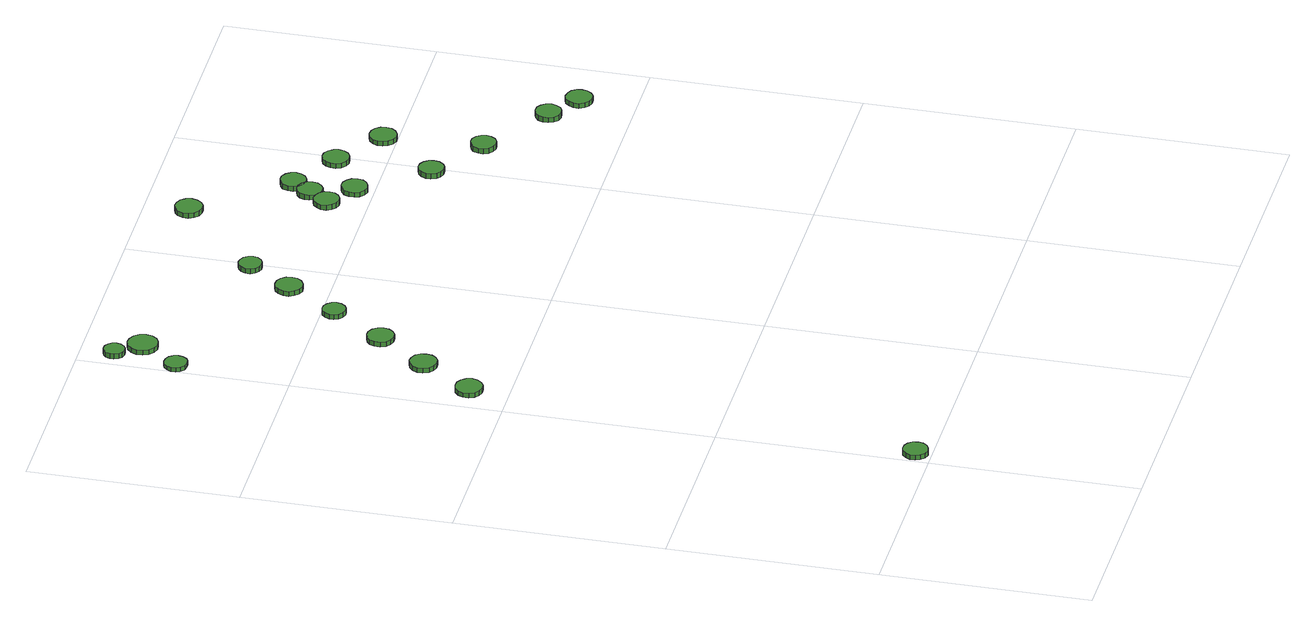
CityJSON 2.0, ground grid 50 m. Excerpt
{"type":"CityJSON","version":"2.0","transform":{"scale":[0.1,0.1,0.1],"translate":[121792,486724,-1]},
"CityObjects":{
"tree1":{"type":"SolitaryVegetationObject","attributes":{"function":"something"},"geometry":[{"type":"MultiSurface","lod":"1","boundaries":[[[0,1,2,3,4,5,6,7,8,9,10,11,12,13,14]],[[15,16,17,18,19,20,21,22,23,24,25,26,27,28,29]],[[0,29,28,1]],[[1,28,27,2]],[[2,27,26,3]],[[3,26,25,4]],[[4,25,24,5]],[[5,24,23,6]],[[6,23,22,7]],[[7,22,21,8]],[[8,21,20,9]],[[9,20,19,10]],[[10,19,18,11]],[[11,18,17,12]],[[12,17,16,13]],[[13,16,15,14]],[[14,15,29,0]]]}]},
"tree2":{"type":"SolitaryVegetationObject","attributes":{"function":"something"},"geometry":[{"type":"MultiSurface","lod":"1","boundaries":[[[30,31,32,33,34,35,36,37,38,39,40,41,42,43,44]],[[45,46,47,48,49,50,51,52,53,54,55,56,57,58,59]],[[30,59,58,31]],[[31,58,57,32]],[[32,57,56,33]],[[33,56,55,34]],[[34,55,54,35]],[[35,54,53,36]],[[36,53,52,37]],[[37,52,51,38]],[[38,51,50,39]],[[39,50,49,40]],[[40,49,48,41]],[[41,48,47,42]],[[42,47,46,43]],[[43,46,45,44]],[[44,45,59,30]]]}]},
"tree3":{"type":"SolitaryVegetationObject","attributes":{"function":"something"},"geometry":[{"type":"MultiSurface","lod":"1","boundaries":[[[60,61,62,63,64,65,66,67,68,69,70,71,72,73,74]],[[75,76,77,78,79,80,81,82,83,84,85,86,87,88,89]],[[60,89,88,61]],[[61,88,87,62]],[[62,87,86,63]],[[63,86,85,64]],[[64,85,84,65]],[[65,84,83,66]],[[66,83,82,67]],[[67,82,81,68]],[[68,81,80,69]],[[69,80,79,70]],[[70,79,78,71]],[[71,78,77,72]],[[72,77,76,73]],[[73,76,75,74]],[[74,75,89,60]]]}]},
"tree4":{"type":"SolitaryVegetationObject","attributes":{"function":"something"},"geometry":[{"type":"MultiSurface","lod":"1","boundaries":[[[90,91,92,93,94,95,96,97,98,99,100,101,102,103,104]],[[105,106,107,108,109,110,111,112,113,114,115,116,117,118,119]],[[90,119,118,91]],[[91,118,117,92]],[[92,117,116,93]],[[93,116,115,94]],[[94,115,114,95]],[[95,114,113,96]],[[96,113,112,97]],[[97,112,111,98]],[[98,111,110,99]],[[99,110,109,100]],[[100,109,108,101]],[[101,108,107,102]],[[102,107,106,103]],[[103,106,105,104]],[[104,105,119,90]]]}]},
"tree5":{"type":"SolitaryVegetationObject","attributes":{"function":"something"},"geometry":[{"type":"MultiSurface","lod":"1","boundaries":[[[120,121,122,123,124,125,126,127,128,129,130,131,132,133,134]],[[135,136,137,138,139,140,141,142,143,144,145,146,147,148,149]],[[120,149,148,121]],[[121,148,147,122]],[[122,147,146,123]],[[123,146,145,124]],[[124,145,144,125]],[[125,144,143,126]],[[126,143,142,127]],[[127,142,141,128]],[[128,141,140,129]],[[129,140,139,130]],[[130,139,138,131]],[[131,138,137,132]],[[132,137,136,133]],[[133,136,135,134]],[[134,135,149,120]]]}]},
"tree6":{"type":"SolitaryVegetationObject","attributes":{"function":"something"},"geometry":[{"type":"MultiSurface","lod":"1","boundaries":[[[150,151,152,153,154,155,156,157,158,159,160,161,162,163,164]],[[165,166,167,168,169,170,171,172,173,174,175,176,177,178,179]],[[150,179,178,151]],[[151,178,177,152]],[[152,177,176,153]],[[153,176,175,154]],[[154,175,174,155]],[[155,174,173,156]],[[156,173,172,157]],[[157,172,171,158]],[[158,171,170,159]],[[159,170,169,160]],[[160,169,168,161]],[[161,168,167,162]],[[162,167,166,163]],[[163,166,165,164]],[[164,165,179,150]]]}]},
"tree7":{"type":"SolitaryVegetationObject","attributes":{"function":"something"},"geometry":[{"type":"MultiSurface","lod":"1","boundaries":[[[180,181,182,183,184,185,186,187,188,189,190,191,192,193,194]],[[195,196,197,198,199,200,201,202,203,204,205,206,207,208,209]],[[180,209,208,181]],[[181,208,207,182]],[[182,207,206,183]],[[183,206,205,184]],[[184,205,204,185]],[[185,204,203,186]],[[186,203,202,187]],[[187,202,201,188]],[[188,201,200,189]],[[189,200,199,190]],[[190,199,198,191]],[[191,198,197,192]],[[192,197,196,193]],[[193,196,195,194]],[[194,195,209,180]]]}]},
"tree8":{"type":"SolitaryVegetationObject","attributes":{"function":"something"},"geometry":[{"type":"MultiSurface","lod":"1","boundaries":[[[210,211,212,213,214,215,216,217,218,219,220,221,222,223,224]],[[225,226,227,228,229,230,231,232,233,234,235,236,237,238,239]],[[210,239,238,211]],[[211,238,237,212]],[[212,237,236,213]],[[213,236,235,214]],[[214,235,234,215]],[[215,234,233,216]],[[216,233,232,217]],[[217,232,231,218]],[[218,231,230,219]],[[219,230,229,220]],[[220,229,228,221]],[[221,228,227,222]],[[222,227,226,223]],[[223,226,225,224]],[[224,225,239,210]]]}]},
"tree9":{"type":"SolitaryVegetationObject","attributes":{"function":"something"},"geometry":[{"type":"MultiSurface","lod":"1","boundaries":[[[240,241,242,243,244,245,246,247,248,249,250,251,252,253,254]],[[255,256,257,258,259,260,261,262,263,264,265,266,267,268,269]],[[240,269,268,241]],[[241,268,267,242]],[[242,267,266,243]],[[243,266,265,244]],[[244,265,264,245]],[[245,264,263,246]],[[246,263,262,247]],[[247,262,261,248]],[[248,261,260,249]],[[249,260,259,250]],[[250,259,258,251]],[[251,258,257,252]],[[252,257,256,253]],[[253,256,255,254]],[[254,255,269,240]]]}]},
"tree10":{"type":"SolitaryVegetationObject","attributes":{"function":"something"},"geometry":[{"type":"MultiSurface","lod":"1","boundaries":[[[270,271,272,273,274,275,276,277,278,279,280,281,282,283,284]],[[285,286,287,288,289,290,291,292,293,294,295,296,297,298,299]],[[270,299,298,271]],[[271,298,297,272]],[[272,297,296,273]],[[273,296,295,274]],[[274,295,294,275]],[[275,294,293,276]],[[276,293,292,277]],[[277,292,291,278]],[[278,291,290,279]],[[279,290,289,280]],[[280,289,288,281]],[[281,288,287,282]],[[282,287,286,283]],[[283,286,285,284]],[[284,285,299,270]]]}]},
"tree11":{"type":"SolitaryVegetationObject","attributes":{"function":"something"},"geometry":[{"type":"MultiSurface","lod":"1","boundaries":[[[300,301,302,303,304,305,306,307,308,309,310,311,312,313,314]],[[315,316,317,318,319,320,321,322,323,324,325,326,327,328,329]],[[300,329,328,301]],[[301,328,327,302]],[[302,327,326,303]],[[303,326,325,304]],[[304,325,324,305]],[[305,324,323,306]],[[306,323,322,307]],[[307,322,321,308]],[[308,321,320,309]],[[309,320,319,310]],[[310,319,318,311]],[[311,318,317,312]],[[312,317,316,313]],[[313,316,315,314]],[[314,315,329,300]]]}]},
"tree12":{"type":"SolitaryVegetationObject","attributes":{"function":"something"},"geometry":[{"type":"MultiSurface","lod":"1","boundaries":[[[330,331,332,333,334,335,336,337,338,339,340,341,342,343,344]],[[345,346,347,348,349,350,351,352,353,354,355,356,357,358,359]],[[330,359,358,331]],[[331,358,357,332]],[[332,357,356,333]],[[333,356,355,334]],[[334,355,354,335]],[[335,354,353,336]],[[336,353,352,337]],[[337,352,351,338]],[[338,351,350,339]],[[339,350,349,340]],[[340,349,348,341]],[[341,348,347,342]],[[342,347,346,343]],[[343,346,345,344]],[[344,345,359,330]]]}]},
"tree13":{"type":"SolitaryVegetationObject","attributes":{"function":"something"},"geometry":[{"type":"MultiSurface","lod":"1","boundaries":[[[360,361,362,363,364,365,366,367,368,369,370,371,372,373,374]],[[375,376,377,378,379,380,381,382,383,384,385,386,387,388,389]],[[360,389,388,361]],[[361,388,387,362]],[[362,387,386,363]],[[363,386,385,364]],[[364,385,384,365]],[[365,384,383,366]],[[366,383,382,367]],[[367,382,381,368]],[[368,381,380,369]],[[369,380,379,370]],[[370,379,378,371]],[[371,378,377,372]],[[372,377,376,373]],[[373,376,375,374]],[[374,375,389,360]]]}]},
"tree14":{"type":"SolitaryVegetationObject","attributes":{"function":"something"},"geometry":[{"type":"MultiSurface","lod":"1","boundaries":[[[390,391,392,393,394,395,396,397,398,399,400,401,402,403,404]],[[405,406,407,408,409,410,411,412,413,414,415,416,417,418,419]],[[390,419,418,391]],[[391,418,417,392]],[[392,417,416,393]],[[393,416,415,394]],[[394,415,414,395]],[[395,414,413,396]],[[396,413,412,397]],[[397,412,411,398]],[[398,411,410,399]],[[399,410,409,400]],[[400,409,408,401]],[[401,408,407,402]],[[402,407,406,403]],[[403,406,405,404]],[[404,405,419,390]]]}]},
"tree15":{"type":"SolitaryVegetationObject","attributes":{"function":"something"},"geometry":[{"type":"MultiSurface","lod":"1","boundaries":[[[420,421,422,423,424,425,426,427,428,429,430,431,432,433,434]],[[435,436,437,438,439,440,441,442,443,444,445,446,447,448,449]],[[420,449,448,421]],[[421,448,447,422]],[[422,447,446,423]],[[423,446,445,424]],[[424,445,444,425]],[[425,444,443,426]],[[426,443,442,427]],[[427,442,441,428]],[[428,441,440,429]],[[429,440,439,430]],[[430,439,438,431]],[[431,438,437,432]],[[432,437,436,433]],[[433,436,435,434]],[[434,435,449,420]]]}]},
"tree16":{"type":"SolitaryVegetationObject","attributes":{"function":"something"},"geometry":[{"type":"MultiSurface","lod":"1","boundaries":[[[450,451,452,453,454,455,456,457,458,459,460,461,462,463,464]],[[465,466,467,468,469,470,471,472,473,474,475,476,477,478,479]],[[450,479,478,451]],[[451,478,477,452]],[[452,477,476,453]],[[453,476,475,454]],[[454,475,474,455]],[[455,474,473,456]],[[456,473,472,457]],[[457,472,471,458]],[[458,471,470,459]],[[459,470,469,460]],[[460,469,468,461]],[[461,468,467,462]],[[462,467,466,463]],[[463,466,465,464]],[[464,465,479,450]]]}]},
"tree17":{"type":"SolitaryVegetationObject","attributes":{"function":"something"},"geometry":[{"type":"MultiSurface","lod":"1","boundaries":[[[480,481,482,483,484,485,486,487,488,489,490,491,492,493,494]],[[495,496,497,498,499,500,501,502,503,504,505,506,507,508,509]],[[480,509,508,481]],[[481,508,507,482]],[[482,507,506,483]],[[483,506,505,484]],[[484,505,504,485]],[[485,504,503,486]],[[486,503,502,487]],[[487,502,501,488]],[[488,501,500,489]],[[489,500,499,490]],[[490,499,498,491]],[[491,498,497,492]],[[492,497,496,493]],[[493,496,495,494]],[[494,495,509,480]]]}]},
"tree18":{"type":"SolitaryVegetationObject","attributes":{"function":"something"},"geometry":[{"type":"MultiSurface","lod":"1","boundaries":[[[510,511,512,513,514,515,516,517,518,519,520,521,522,523,524]],[[525,526,527,528,529,530,531,532,533,534,535,536,537,538,539]],[[510,539,538,511]],[[511,538,537,512]],[[512,537,536,513]],[[513,536,535,514]],[[514,535,534,515]],[[515,534,533,516]],[[516,533,532,517]],[[517,532,531,518]],[[518,531,530,519]],[[519,530,529,520]],[[520,529,528,521]],[[521,528,527,522]],[[522,527,526,523]],[[523,526,525,524]],[[524,525,539,510]]]}]},
"tree19":{"type":"SolitaryVegetationObject","attributes":{"function":"something"},"geometry":[{"type":"MultiSurface","lod":"1","boundaries":[[[540,541,542,543,544,545,546,547,548,549,550,551,552,553,554]],[[555,556,557,558,559,560,561,562,563,564,565,566,567,568,569]],[[540,569,568,541]],[[541,568,567,542]],[[542,567,566,543]],[[543,566,565,544]],[[544,565,564,545]],[[545,564,563,546]],[[546,563,562,547]],[[547,562,561,548]],[[548,561,560,549]],[[549,560,559,550]],[[550,559,558,551]],[[551,558,557,552]],[[552,557,556,553]],[[553,556,555,554]],[[554,555,569,540]]]}]},
"tree20":{"type":"SolitaryVegetationObject","attributes":{"function":"something"},"geometry":[{"type":"MultiSurface","lod":"1","boundaries":[[[570,571,572,573,574,575,576,577,578,579,580,581,582,583,584]],[[585,586,587,588,589,590,591,592,593,594,595,596,597,598,599]],[[570,599,598,571]],[[571,598,597,572]],[[572,597,596,573]],[[573,596,595,574]],[[574,595,594,575]],[[575,594,593,576]],[[576,593,592,577]],[[577,592,591,578]],[[578,591,590,579]],[[579,590,589,580]],[[580,589,588,581]],[[581,588,587,582]],[[582,587,586,583]],[[583,586,585,584]],[[584,585,599,570]]]}]},
"tree21":{"type":"SolitaryVegetationObject","attributes":{"function":"something"},"geometry":[{"type":"MultiSurface","lod":"1","boundaries":[[[600,601,602,603,604,605,606,607,608,609,610,611,612,613,614]],[[615,616,617,618,619,620,621,622,623,624,625,626,627,628,629]],[[600,629,628,601]],[[601,628,627,602]],[[602,627,626,603]],[[603,626,625,604]],[[604,625,624,605]],[[605,624,623,606]],[[606,623,622,607]],[[607,622,621,608]],[[608,621,620,609]],[[609,620,619,610]],[[610,619,618,611]],[[611,618,617,612]],[[612,617,616,613]],[[613,616,615,614]],[[614,615,629,600]]]}]}
},
"vertices":[
[64,38,20],[62,51,20],[54,61,20],[43,67,20],[31,68,20],[19,65,20],[10,56,20],[4,45,20],[4,32,20],[10,21,20],[19,12,20],[31,8,20],[43,10,20],[54,16,20],[62,26,20],[62,26,8],[54,16,8],[43,10,8],[31,8,8],[19,12,8],[10,21,8],[4,32,8],[4,45,8],[10,56,8],[19,65,8],[31,68,8],[43,67,8],[54,61,8],[62,51,8],[64,38,8],
[104,1094,20],[101,1107,20],[93,1118,20],[81,1125,20],[68,1126,20],[55,1122,20],[45,1113,20],[39,1101,20],[39,1087,20],[45,1075,20],[55,1066,20],[68,1062,20],[81,1063,20],[93,1070,20],[101,1081,20],[101,1081,8],[93,1070,8],[81,1063,8],[68,1062,8],[55,1066,8],[45,1075,8],[39,1087,8],[39,1101,8],[45,1113,8],[55,1122,8],[68,1126,8],[81,1125,8],[93,1118,8],[101,1107,8],[104,1094,8],
[187,1220,19],[185,1234,19],[177,1245,19],[165,1251,19],[152,1253,19],[139,1249,19],[129,1239,19],[123,1227,19],[123,1214,19],[129,1201,19],[139,1192,19],[152,1188,19],[165,1189,19],[177,1196,19],[185,1207,19],[185,1207,7],[177,1196,7],[165,1189,7],[152,1188,7],[139,1192,7],[129,1201,7],[123,1214,7],[123,1227,7],[129,1239,7],[139,1249,7],[152,1253,7],[165,1251,7],[177,1245,7],[185,1234,7],[187,1220,7],
[57,1772,16],[55,1783,16],[48,1793,16],[38,1798,16],[26,1799,16],[15,1796,16],[7,1788,16],[2,1778,16],[2,1766,16],[7,1756,16],[15,1748,16],[26,1745,16],[38,1746,16],[48,1751,16],[55,1761,16],[55,1761,6],[48,1751,6],[38,1746,6],[26,1745,6],[15,1748,6],[7,1756,6],[2,1766,6],[2,1778,6],[7,1788,6],[15,1796,6],[26,1799,6],[38,1798,6],[48,1793,6],[55,1783,6],[57,1772,6],
[74,1921,19],[72,1931,19],[66,1939,19],[57,1945,19],[47,1946,19],[37,1943,19],[29,1936,19],[25,1926,19],[25,1916,19],[29,1906,19],[37,1899,19],[47,1896,19],[57,1897,19],[66,1902,19],[72,1911,19],[72,1911,6],[66,1902,6],[57,1897,6],[47,1896,6],[37,1899,6],[29,1906,6],[25,1916,6],[25,1926,6],[29,1936,6],[37,1943,6],[47,1946,6],[57,1945,6],[66,1939,6],[72,1931,6],[74,1921,6],
[275,1341,20],[272,1354,20],[264,1365,20],[252,1372,20],[239,1373,20],[226,1369,20],[216,1360,20],[211,1348,20],[211,1334,20],[216,1322,20],[226,1313,20],[239,1309,20],[252,1310,20],[264,1317,20],[272,1328,20],[272,1328,8],[264,1317,8],[252,1310,8],[239,1309,8],[226,1313,8],[216,1322,8],[211,1334,8],[211,1348,8],[216,1360,8],[226,1369,8],[239,1373,8],[252,1372,8],[264,1365,8],[272,1354,8],[275,1341,8],
[129,1864,17],[126,1879,17],[117,1891,17],[104,1898,17],[89,1900,17],[75,1895,17],[64,1885,17],[58,1871,17],[58,1856,17],[64,1843,17],[75,1833,17],[89,1828,17],[104,1830,17],[117,1837,17],[126,1849,17],[126,1849,5],[117,1837,5],[104,1830,5],[89,1828,5],[75,1833,5],[64,1843,5],[58,1856,5],[58,1871,5],[64,1885,5],[75,1895,5],[89,1900,5],[104,1898,5],[117,1891,5],[126,1879,5],[129,1864,5],
[359,1471,20],[356,1482,20],[349,1491,20],[340,1497,20],[328,1498,20],[317,1495,20],[309,1487,20],[304,1476,20],[304,1465,20],[309,1454,20],[317,1447,20],[328,1443,20],[340,1444,20],[349,1450,20],[356,1459,20],[356,1459,8],[349,1450,8],[340,1444,8],[328,1443,8],[317,1447,8],[309,1454,8],[304,1465,8],[304,1476,8],[309,1487,8],[317,1495,8],[328,1498,8],[340,1497,8],[349,1491,8],[356,1482,8],[359,1471,8],
[443,1595,20],[441,1608,20],[433,1619,20],[421,1626,20],[407,1627,20],[395,1623,20],[385,1614,20],[379,1601,20],[379,1588,20],[385,1576,20],[395,1567,20],[407,1562,20],[421,1564,20],[433,1571,20],[441,1582,20],[441,1582,8],[433,1571,8],[421,1564,8],[407,1562,8],[395,1567,8],[385,1576,8],[379,1588,8],[379,1601,8],[385,1614,8],[395,1623,8],[407,1627,8],[421,1626,8],[433,1619,8],[441,1608,8],[443,1595,8],
[512,1702,20],[510,1713,20],[503,1723,20],[493,1728,20],[482,1730,20],[471,1726,20],[462,1718,20],[457,1708,20],[457,1696,20],[462,1686,20],[471,1678,20],[482,1675,20],[493,1676,20],[503,1682,20],[510,1691,20],[510,1691,7],[503,1682,7],[493,1676,7],[482,1675,7],[471,1678,7],[462,1686,7],[457,1696,7],[457,1708,7],[462,1718,7],[471,1726,7],[482,1730,7],[493,1728,7],[503,1723,7],[510,1713,7],[512,1702,7],
[723,1894,22],[720,1908,22],[712,1919,22],[700,1925,22],[687,1927,22],[674,1923,22],[664,1914,22],[658,1901,22],[658,1888,22],[664,1875,22],[674,1866,22],[687,1862,22],[700,1863,22],[712,1870,22],[720,1881,22],[720,1881,9],[712,1870,9],[700,1863,9],[687,1862,9],[674,1866,9],[664,1875,9],[658,1888,9],[658,1901,9],[664,1914,9],[674,1923,9],[687,1927,9],[700,1925,9],[712,1919,9],[720,1908,9],[723,1894,9],
[825,1595,21],[823,1608,21],[815,1618,21],[804,1624,21],[792,1626,21],[780,1622,21],[771,1613,21],[765,1602,21],[765,1589,21],[771,1578,21],[780,1569,21],[792,1565,21],[804,1567,21],[815,1573,21],[823,1583,21],[823,1583,8],[815,1573,8],[804,1567,8],[792,1565,8],[780,1569,8],[771,1578,8],[765,1589,8],[765,1602,8],[771,1613,8],[780,1622,8],[792,1626,8],[804,1624,8],[815,1618,8],[823,1608,8],[825,1595,8],
[860,1643,20],[858,1655,20],[850,1666,20],[839,1672,20],[827,1673,20],[815,1669,20],[806,1661,20],[801,1649,20],[801,1637,20],[806,1625,20],[815,1617,20],[827,1613,20],[839,1614,20],[850,1621,20],[858,1631,20],[858,1631,7],[850,1621,7],[839,1614,7],[827,1613,7],[815,1617,7],[806,1625,7],[801,1637,7],[801,1649,7],[806,1661,7],[815,1669,7],[827,1673,7],[839,1672,7],[850,1666,7],[858,1655,7],[860,1643,7],
[896,1546,20],[894,1559,20],[886,1569,20],[875,1576,20],[862,1577,20],[850,1573,20],[840,1564,20],[835,1553,20],[835,1540,20],[840,1528,20],[850,1519,20],[862,1515,20],[875,1517,20],[886,1523,20],[894,1533,20],[894,1533,8],[886,1523,8],[875,1517,8],[862,1515,8],[850,1519,8],[840,1528,8],[835,1540,8],[835,1553,8],[840,1564,8],[850,1573,8],[862,1577,8],[875,1576,8],[886,1569,8],[894,1559,8],[896,1546,8],
[891,1689,20],[888,1701,20],[881,1711,20],[870,1718,20],[857,1719,20],[845,1715,20],[835,1707,20],[830,1695,20],[830,1682,20],[835,1670,20],[845,1662,20],[857,1658,20],[870,1659,20],[881,1666,20],[888,1676,20],[888,1676,7],[881,1666,7],[870,1659,7],[857,1658,7],[845,1662,7],[835,1670,7],[830,1682,7],[830,1695,7],[835,1707,7],[845,1715,7],[857,1719,7],[870,1718,7],[881,1711,7],[888,1701,7],[891,1689,7],
[1015,1394,19],[1013,1406,19],[1005,1416,19],[994,1423,19],[982,1424,19],[970,1420,19],[961,1412,19],[955,1400,19],[955,1388,19],[961,1376,19],[970,1368,19],[982,1364,19],[994,1365,19],[1005,1371,19],[1013,1382,19],[1013,1382,6],[1005,1371,6],[994,1365,6],[982,1364,6],[970,1368,6],[961,1376,6],[955,1388,6],[955,1400,6],[961,1412,6],[970,1420,6],[982,1424,6],[994,1423,6],[1005,1416,6],[1013,1406,6],[1015,1394,6],
[1013,1617,19],[1010,1629,19],[1002,1640,19],[991,1647,19],[978,1648,19],[965,1644,19],[955,1635,19],[950,1623,19],[950,1610,19],[955,1598,19],[965,1589,19],[978,1585,19],[991,1586,19],[1002,1593,19],[1010,1604,19],[1010,1604,7],[1002,1593,7],[991,1586,7],[978,1585,7],[965,1589,7],[955,1598,7],[950,1610,7],[950,1623,7],[955,1635,7],[965,1644,7],[978,1648,7],[991,1647,7],[1002,1640,7],[1010,1629,7],[1013,1617,7],
[1148,1302,20],[1145,1314,20],[1138,1324,20],[1127,1331,20],[1115,1332,20],[1103,1328,20],[1093,1320,20],[1088,1308,20],[1088,1296,20],[1093,1284,20],[1103,1276,20],[1115,1272,20],[1127,1273,20],[1138,1279,20],[1145,1290,20],[1145,1290,7],[1138,1279,7],[1127,1273,7],[1115,1272,7],[1103,1276,7],[1093,1284,7],[1088,1296,7],[1088,1308,7],[1093,1320,7],[1103,1328,7],[1115,1332,7],[1127,1331,7],[1138,1324,7],[1145,1314,7],[1148,1302,7],
[1132,1533,19],[1130,1546,19],[1122,1557,19],[1110,1564,19],[1097,1565,19],[1084,1561,19],[1074,1552,19],[1069,1540,19],[1069,1527,19],[1074,1515,19],[1084,1506,19],[1097,1501,19],[1110,1503,19],[1122,1510,19],[1130,1520,19],[1130,1520,7],[1122,1510,7],[1110,1503,7],[1097,1501,7],[1084,1506,7],[1074,1515,7],[1069,1527,7],[1069,1540,7],[1074,1552,7],[1084,1561,7],[1097,1565,7],[1110,1564,7],[1122,1557,7],[1130,1546,7],[1132,1533,7],
[1315,1188,20],[1312,1201,20],[1305,1211,20],[1294,1218,20],[1281,1219,20],[1269,1215,20],[1259,1207,20],[1254,1195,20],[1254,1182,20],[1259,1170,20],[1269,1161,20],[1281,1158,20],[1294,1159,20],[1305,1165,20],[1312,1176,20],[1312,1176,7],[1305,1165,7],[1294,1159,7],[1281,1158,7],[1269,1161,7],[1259,1170,7],[1254,1182,7],[1254,1195,7],[1259,1207,7],[1269,1215,7],[1281,1219,7],[1294,1218,7],[1305,1211,7],[1312,1201,7],[1315,1188,7],
[1393,1134,19],[1391,1147,19],[1383,1158,19],[1372,1164,19],[1359,1166,19],[1346,1162,19],[1337,1153,19],[1331,1141,19],[1331,1128,19],[1337,1116,19],[1346,1107,19],[1359,1103,19],[1372,1104,19],[1383,1111,19],[1391,1122,19],[1391,1122,7],[1383,1111,7],[1372,1104,7],[1359,1103,7],[1346,1107,7],[1337,1116,7],[1331,1128,7],[1331,1141,7],[1337,1153,7],[1346,1162,7],[1359,1166,7],[1372,1164,7],[1383,1158,7],[1391,1147,7],[1393,1134,7]
]}
